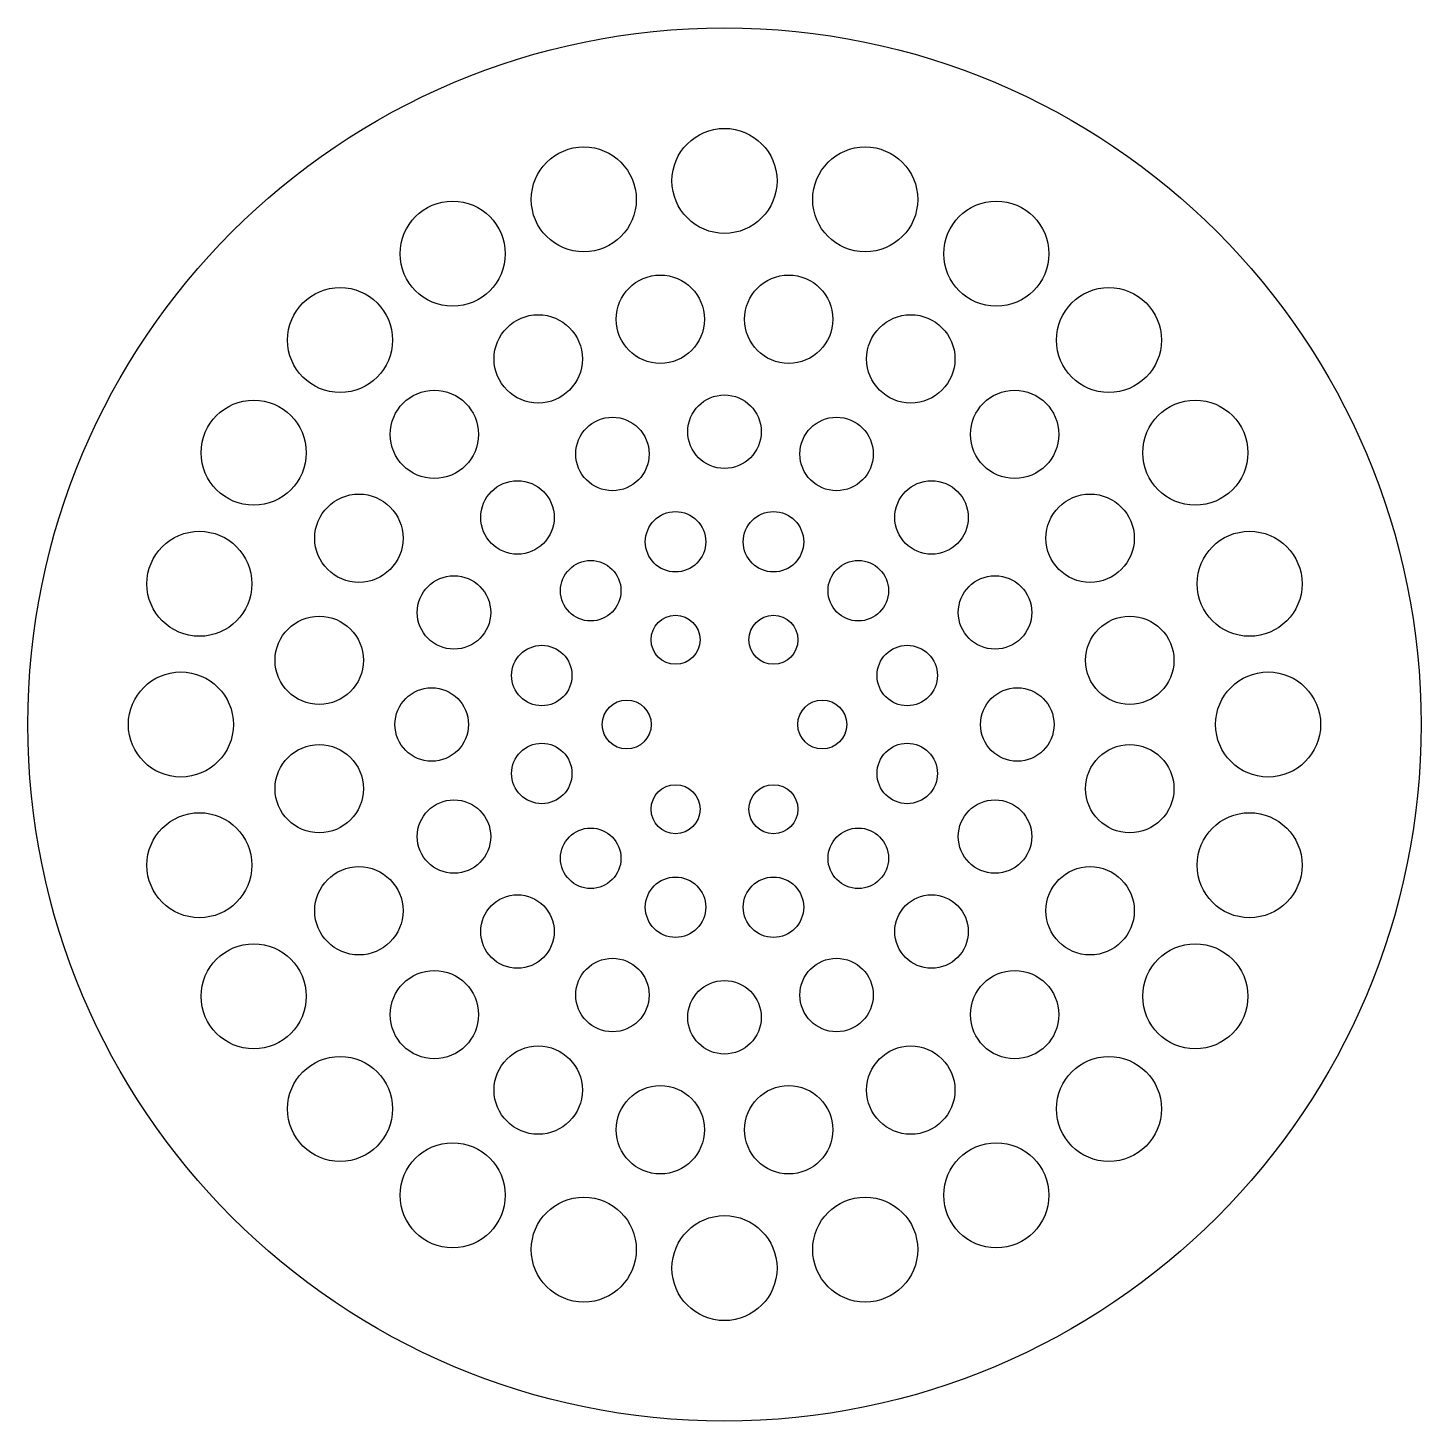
# Model space of a CAD drawing. Header units: millimetres. Extents: x -19 to 19, y -19 to 19.
import ezdxf

# ---------------------------------------------------------------- set-up
doc = ezdxf.new("R2010")
doc.units = ezdxf.units.MM
doc.layers.add('CUTOUTS', color=1, linetype='CONTINUOUS')
doc.layers.add('OUTLINE', color=7, linetype='CONTINUOUS')

msp = doc.modelspace()

# ---------------------------------------------------------------- linework, layer by layer
at = {"layer": 'CUTOUTS'}
for centre, radius in [((0, 14.8269), 1.432), ((-3.8375, 14.3216), 1.432), ((3.8375, 14.3216), 1.432), ((-7.4134, 12.8404), 1.432), ((7.4134, 12.8404), 1.432), ((-1.7507, 11.0536), 1.2035), ((1.7507, 11.0536), 1.2035), ((-10.4842, 10.4842), 1.432), ((10.4842, 10.4842), 1.432), ((-5.0808, 9.9716), 1.2035), ((5.0808, 9.9716), 1.2035), ((-12.8404, 7.4134), 1.432), ((-7.9135, 7.9135), 1.2035), ((0, 7.986), 1.002), ((7.9135, 7.9135), 1.2035), ((12.8404, 7.4134), 1.432), ((-3.0561, 7.3781), 1.002), ((3.0561, 7.3781), 1.002), ((-5.6469, 5.6469), 1.002), ((5.6469, 5.6469), 1.002), ((-9.9716, 5.0808), 1.2035), ((9.9716, 5.0808), 1.2035), ((-1.3354, 4.9839), 0.8243), ((1.3354, 4.9839), 0.8243), ((-14.3216, 3.8375), 1.432), ((14.3216, 3.8375), 1.432), ((-3.6485, 3.6485), 0.8243), ((3.6485, 3.6485), 0.8243), ((-7.3781, 3.0561), 1.002), ((7.3781, 3.0561), 1.002), ((-11.0536, 1.7507), 1.2035), ((-1.3338, 2.3103), 0.6677), ((1.3338, 2.3103), 0.6677), ((11.0536, 1.7507), 1.2035), ((-4.9839, 1.3354), 0.8243), ((4.9839, 1.3354), 0.8243), ((-14.8269, 0), 1.432), ((14.8269, 0), 1.432), ((-7.986, 0), 1.002), ((7.986, 0), 1.002), ((-2.6677, 0), 0.6677), ((2.6677, 0), 0.6677), ((-11.0536, -1.7507), 1.2035), ((-4.9839, -1.3354), 0.8243), ((4.9839, -1.3354), 0.8243), ((11.0536, -1.7507), 1.2035), ((-1.3338, -2.3103), 0.6677), ((1.3338, -2.3103), 0.6677), ((-7.3781, -3.0561), 1.002), ((7.3781, -3.0561), 1.002), ((-14.3216, -3.8375), 1.432), ((14.3216, -3.8375), 1.432), ((-3.6485, -3.6485), 0.8243), ((3.6485, -3.6485), 0.8243), ((-9.9716, -5.0808), 1.2035), ((-1.3354, -4.9839), 0.8243), ((1.3354, -4.9839), 0.8243), ((9.9716, -5.0808), 1.2035), ((-5.6469, -5.6469), 1.002), ((5.6469, -5.6469), 1.002), ((-12.8404, -7.4134), 1.432), ((12.8404, -7.4134), 1.432), ((-3.0561, -7.3781), 1.002), ((3.0561, -7.3781), 1.002), ((-7.9135, -7.9135), 1.2035), ((7.9135, -7.9135), 1.2035), ((0, -7.986), 1.002), ((-10.4842, -10.4842), 1.432), ((-5.0808, -9.9716), 1.2035), ((5.0808, -9.9716), 1.2035), ((10.4842, -10.4842), 1.432), ((-1.7507, -11.0536), 1.2035), ((1.7507, -11.0536), 1.2035), ((-7.4134, -12.8404), 1.432), ((7.4134, -12.8404), 1.432), ((-3.8375, -14.3216), 1.432), ((3.8375, -14.3216), 1.432), ((0, -14.8269), 1.432)]:
    msp.add_circle(centre, radius, dxfattribs=at)
at = {"layer": 'OUTLINE'}
msp.add_circle((0, 0), 19, dxfattribs=at)

doc.saveas('drawing.dxf')
